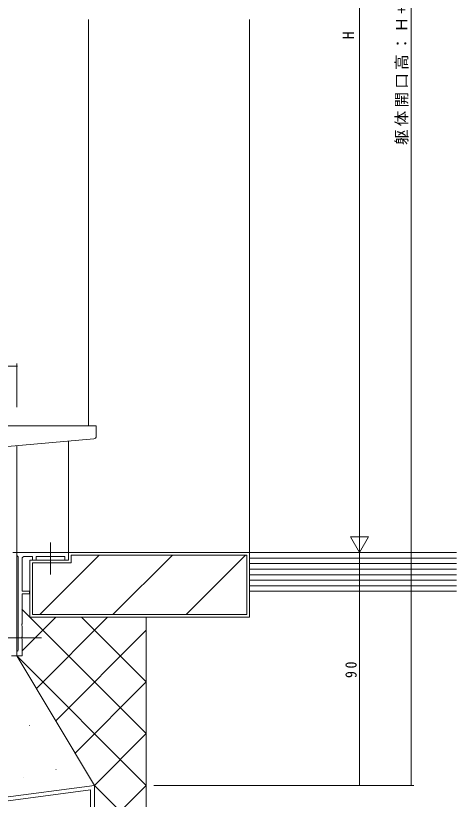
# Model space of a CAD drawing. Units: millimetres, scale not verified. Extents: x -567 to 567, y -403 to 403.
# Drawn here: x -323.2 to -152.7, y -242.1 to 60.8 of the extents above; entities that cross this region are included whole.
import ezdxf
from ezdxf.enums import TextEntityAlignment as Align

# ---------------------------------------------------------------- set-up
doc = ezdxf.new("R2010")
doc.units = ezdxf.units.MM
doc.header["$LTSCALE"] = 2
doc.linetypes.add('USER2', pattern=[13, 10, -1, 1, -1])
for name, color, linetype, lineweight in [('0-3_YKK_11', 7, 'Continuous', 18), ('0-4_YKK_12', 2, 'Continuous', 18), ('0-5_YKK_13', 4, 'Continuous', 18), ('0-6_YKK_D', 6, 'Continuous', 18), ('0-7_YSS_K', 3, 'Continuous', 18)]:
    doc.layers.add(name, color=color, linetype=linetype, lineweight=lineweight)
doc.styles.add('ＭＳ ゴシック', font='')
doc.styles.get('ＭＳ ゴシック').set_extended_font_data('MS Gothic')

msp = doc.modelspace()

# ---------------------------------------------------------------- linework, layer by layer
at = {"layer": '0-3_YKK_11'}
for p, q in [((-324.358, -146.661), (-322.728, -146.661)), ((-322.728, -146.661), (-322.728, -186.661)), ((-322.728, -146.661), (-302.728, -146.661)), ((-322.728, -147.861), (-322.728, -146.661)), ((-322.428, -148.161), (-322.728, -147.861)), ((-322.228, -148.361), (-322.428, -148.161)), ((-322.228, -184.461), (-322.228, -148.361)), ((-316.728, -148.161), (-319.728, -148.161)), ((-316.728, -149.661), (-316.728, -148.161)), ((-315.228, -148.161), (-315.228, -149.661)), ((-304.228, -148.161), (-315.228, -148.161)), ((-304.228, -149.661), (-304.228, -148.161)), ((-302.728, -146.661), (-302.728, -149.661)), ((-320.728, -149.161), (-320.728, -161.661)), ((-315.228, -149.661), (-316.728, -149.661)), ((-302.728, -149.661), (-304.228, -149.661)), ((-320.728, -161.661), (-317.928, -161.661)), ((-320.728, -162.661), (-320.728, -174.203)), ((-317.928, -162.661), (-320.728, -162.661)), ((-317.928, -161.661), (-317.928, -162.661)), ((-320.728, -174.203), (-320.848, -174.386)), ((-320.848, -174.386), (-320.848, -174.936)), ((-320.848, -174.936), (-320.728, -175.119)), ((-320.728, -175.119), (-320.728, -179.203)), ((-320.728, -179.203), (-320.848, -179.386)), ((-320.848, -179.386), (-320.848, -179.936)), ((-320.848, -179.936), (-320.728, -180.119)), ((-320.728, -180.119), (-320.728, -186.661)), ((-322.728, -184.961), (-322.428, -184.661)), ((-322.428, -184.661), (-322.228, -184.461)), ((-322.728, -186.661), (-324.77, -186.661)), ((-322.728, -186.661), (-322.728, -184.961)), ((-320.728, -186.661), (-322.728, -186.661))]:
    msp.add_line(p, q, dxfattribs=at)
msp.add_arc((-319.728, -149.161), 1, 90.00001, 179.99999, dxfattribs=at)
at = {"layer": '0-4_YKK_12'}
for p, q in [((-295.028, 59.339), (-295.028, -97.664)), ((-322.728, -105.35), (-322.728, -146.661)), ((-302.728, -146.661), (-302.728, -103.6))]:
    msp.add_line(p, q, dxfattribs=at)
at = {"layer": '0-5_YKK_13'}
for p, q in [((-330.53, -97.664), (-292.33, -97.664)), ((-292.03, -101.748), (-292.03, -97.964)), ((-326.405, -105.671), (-292.943, -102.744))]:
    msp.add_line(p, q, dxfattribs=at)
at = {"layer": '0-5_YKK_13', "linetype": 'USER2'}
for p, q in [((-309.728, -155.099), (-309.728, -142.728)), ((-313.212, -179.661), (-328.244, -179.661))]:
    msp.add_line(p, q, dxfattribs=at)
at = {"layer": '0-5_YKK_13'}
for centre, radius, start, end in [((-292.33, -97.964), 0.3, 0, 90), ((-293.03, -101.748), 1, 275, 0)]:
    msp.add_arc(centre, radius, start, end, dxfattribs=at)
at = {"layer": '0-6_YKK_D'}
for p, q in [((-170.228, 313.339), (-170.228, -236.661)), ((-190.228, 246.339), (-190.228, -139.661)), ((-392.728, -74.661), (-322.728, -74.661)), ((-322.728, -90.442), (-322.728, -73.661)), ((-190.228, -146.661), (-190.228, -134.537)), ((-186.728, -140.599), (-193.728, -140.599)), ((-190.228, -146.661), (-193.728, -140.599)), ((-190.228, -146.661), (-186.728, -140.599)), ((-269.728, -146.661), (-189.228, -146.661)), ((-227.228, -146.661), (-189.228, -146.661)), ((-190.228, -146.661), (-190.228, -236.661)), ((-269.728, -236.661), (-169.228, -236.661)), ((-269.728, -236.661), (-189.228, -236.661))]:
    msp.add_line(p, q, dxfattribs=at)
for centre, start, end in [((-322.728, -74.661), 0, 180), ((-322.728, -74.661), 180, 0), ((-190.228, -236.661), 90, 270), ((-190.228, -236.661), 270, 90), ((-170.228, -236.661), 90, 270), ((-170.228, -236.661), 270, 90)]:
    msp.add_arc(centre, 0.106, start, end, dxfattribs=at)
at = {"layer": '0-7_YSS_K'}
for p, q in [((-232.728, 59.339), (-232.728, -149.661)), ((-313.865, -170.661), (-290.865, -147.661)), ((-302.728, -146.661), (-232.728, -146.661)), ((-302.728, -146.661), (-302.728, -149.661)), ((-233.728, -147.661), (-301.728, -147.661)), ((-301.728, -150.661), (-301.728, -147.661)), ((-285.581, -170.661), (-262.581, -147.661)), ((-257.296, -170.661), (-234.296, -147.661)), ((-233.728, -170.661), (-233.728, -147.661)), ((-232.728, -146.661), (-232.728, -171.661)), ((-232.728, -146.661), (-232.728, -161.661)), ((-152.728, -146.661), (-232.728, -146.661)), ((-317.728, -149.661), (-317.728, -171.661)), ((-317.728, -149.661), (-302.728, -149.661)), ((-316.728, -150.661), (-316.728, -170.661)), ((-301.728, -150.661), (-316.728, -150.661)), ((-152.728, -148.804), (-232.728, -148.804)), ((-152.728, -150.947), (-232.728, -150.947)), ((-152.728, -153.09), (-232.728, -153.09)), ((-152.728, -155.233), (-232.728, -155.233)), ((-152.728, -157.375), (-232.728, -157.375)), ((-152.728, -159.518), (-232.728, -159.518)), ((-232.728, -161.661), (-152.728, -161.661)), ((-320.828, -168.563), (-272.728, -216.663)), ((-307.697, -171.658), (-320.728, -184.688)), ((-317.728, -171.661), (-232.728, -171.661)), ((-316.728, -170.661), (-233.728, -170.661)), ((-287.708, -171.658), (-315.22, -199.17)), ((-314.528, -171.661), (-257.728, -171.661)), ((-313.528, -170.661), (-258.728, -170.661)), ((-297.735, -171.658), (-272.728, -196.665)), ((-272.728, -236.661), (-272.728, -171.658)), ((-272.728, -176.667), (-307.724, -211.663)), ((-322.876, -186.513), (-272.728, -236.661)), ((-292.728, -236.661), (-322.728, -186.661)), ((-322.624, -186.584), (-322.716, -186.677)), ((-272.728, -196.665), (-300.225, -224.162)), ((-317.862, -213.567), (-317.762, -213.567)), ((-272.728, -216.663), (-292.726, -236.661)), ((-307.673, -230.536), (-307.573, -230.536)), ((-320.239, -233.591), (-320.139, -233.591)), ((-442.728, -256.661), (-292.728, -236.661)), ((-294.228, -238.374), (-441.228, -257.974)), ((-294.228, -238.432), (-294.228, -308.462)), ((-292.728, -306.962), (-292.728, -236.661)), ((-272.728, -236.661), (-292.728, -256.661)), ((-292.728, -236.661), (-272.728, -256.661)), ((-272.728, -236.661), (-272.728, -306.962))]:
    msp.add_line(p, q, dxfattribs=at)

# ---------------------------------------------------------------- texts
at = {"layer": '0-6_YKK_D', "color": 7, "style": 'ＭＳ ゴシック'}
msp.add_text('H', height=4.399, rotation=90, dxfattribs=at).set_placement((-191.028, 51.739), align=Align.BOTTOM_LEFT)
at = {"layer": '0-6_YKK_D', "color": 7, "char_height": 4.399, "attachment_point": 7, "rotation": 90, "style": 'ＭＳ ゴシック'}
for s, insert in [('\\T1.21;躯体開口高：Ｈ+150', (-171.228, 10.819)), ('\\T1.37;\\W0.9;90', (-191.228, -195.181))]:
    msp.add_mtext(s, dxfattribs=dict(at, insert=insert))

doc.saveas('drawing.dxf')
